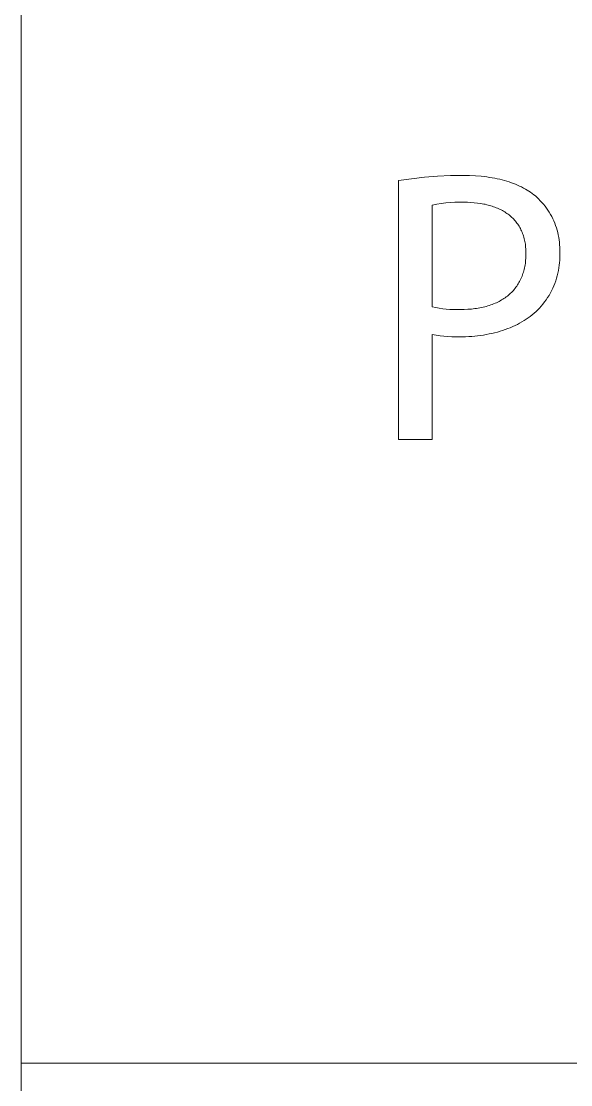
# Model space of a CAD drawing. Header units: millimetres. Extents: x -1576 to 3664, y -445 to 3215.
# Drawn here: x 1684 to 1758.2, y -301.9 to -158.4 of the extents above; entities that cross this region are included whole.
import ezdxf

# ---------------------------------------------------------------- set-up
doc = ezdxf.new("R2010")
doc.units = ezdxf.units.MM
doc.header["$MEASUREMENT"] = 0
doc.layers.add('Domyślny', color=7, linetype='Continuous', true_color=0x000000)

msp = doc.modelspace()

# ---------------------------------------------------------------- linework, layer by layer
at = {"layer": 'Domyślny', "color": 18, "lineweight": 15, "true_color": 0x000000}
for p, q in [((1684.04, -445.41), (1684.04, 140.34)), ((1736.71, -179.6), (1738.46, -179.41)), ((1738.46, -179.41), (1740.21, -179.27)), ((1740.21, -179.27), (1741.97, -179.19)), ((1741.97, -179.19), (1743.73, -179.17)), ((1743.73, -179.17), (1744.56, -179.18)), ((1744.56, -179.18), (1745.36, -179.22)), ((1745.36, -179.22), (1746.14, -179.28)), ((1746.14, -179.28), (1746.52, -179.32)), ((1746.52, -179.32), (1746.89, -179.37)), ((1746.89, -179.37), (1747.25, -179.42)), ((1734.97, -179.85), (1736.71, -179.6)), ((1734.97, -214.78), (1734.97, -179.85)), ((1747.25, -179.42), (1747.61, -179.48)), ((1747.61, -179.48), (1747.96, -179.54)), ((1747.96, -179.54), (1748.3, -179.61)), ((1748.3, -179.61), (1748.63, -179.68)), ((1748.63, -179.68), (1748.96, -179.76)), ((1748.96, -179.76), (1749.28, -179.85)), ((1749.28, -179.85), (1749.59, -179.94)), ((1749.59, -179.94), (1749.9, -180.03)), ((1749.9, -180.03), (1750.2, -180.14)), ((1750.2, -180.14), (1750.49, -180.24)), ((1750.49, -180.24), (1750.77, -180.36)), ((1750.77, -180.36), (1751.05, -180.47)), ((1751.05, -180.47), (1751.32, -180.6)), ((1751.32, -180.6), (1751.59, -180.72)), ((1751.59, -180.72), (1751.84, -180.86)), ((1751.84, -180.86), (1752.09, -181)), ((1752.09, -181), (1752.33, -181.14)), ((1752.33, -181.14), (1752.57, -181.29)), ((1752.57, -181.29), (1752.8, -181.44)), ((1752.8, -181.44), (1753.02, -181.6)), ((1753.02, -181.6), (1753.23, -181.76)), ((1753.23, -181.76), (1753.44, -181.93)), ((1753.44, -181.93), (1753.64, -182.1)), ((1753.64, -182.1), (1753.88, -182.33)), ((1740.13, -183.05), (1739.52, -183.17)), ((1739.52, -183.17), (1739.52, -196.9)), ((1740.74, -182.96), (1740.13, -183.05)), ((1741.36, -182.88), (1740.74, -182.96)), ((1741.98, -182.83), (1741.36, -182.88)), ((1742.59, -182.79), (1741.98, -182.83)), ((1743.21, -182.78), (1742.59, -182.79)), ((1743.83, -182.78), (1743.21, -182.78)), ((1744.3, -182.79), (1743.83, -182.78)), ((1744.75, -182.81), (1744.3, -182.79)), ((1745.2, -182.84), (1744.75, -182.81)), ((1745.63, -182.89), (1745.2, -182.84)), ((1746.06, -182.95), (1745.63, -182.89)), ((1746.26, -182.98), (1746.06, -182.95)), ((1746.47, -183.02), (1746.26, -182.98)), ((1746.67, -183.06), (1746.47, -183.02)), ((1746.87, -183.11), (1746.67, -183.06)), ((1747.06, -183.16), (1746.87, -183.11)), ((1747.26, -183.21), (1747.06, -183.16)), ((1747.44, -183.26), (1747.26, -183.21)), ((1747.63, -183.32), (1747.44, -183.26)), ((1747.81, -183.38), (1747.63, -183.32)), ((1747.99, -183.45), (1747.81, -183.38)), ((1748.17, -183.52), (1747.99, -183.45)), ((1748.34, -183.59), (1748.17, -183.52)), ((1748.51, -183.66), (1748.34, -183.59)), ((1748.68, -183.74), (1748.51, -183.66)), ((1753.88, -182.33), (1754.11, -182.57)), ((1754.11, -182.57), (1754.33, -182.81)), ((1754.33, -182.81), (1754.55, -183.06)), ((1754.55, -183.06), (1754.76, -183.32)), ((1754.76, -183.32), (1754.95, -183.59)), ((1754.95, -183.59), (1755.14, -183.86)), ((1748.84, -183.82), (1748.68, -183.74)), ((1749, -183.91), (1748.84, -183.82)), ((1749.16, -184), (1749, -183.91)), ((1749.31, -184.09), (1749.16, -184)), ((1749.46, -184.19), (1749.31, -184.09)), ((1749.61, -184.29), (1749.46, -184.19)), ((1749.75, -184.39), (1749.61, -184.29)), ((1749.89, -184.49), (1749.75, -184.39)), ((1750.02, -184.6), (1749.89, -184.49)), ((1750.15, -184.72), (1750.02, -184.6)), ((1750.28, -184.83), (1750.15, -184.72)), ((1750.4, -184.95), (1750.28, -184.83)), ((1750.52, -185.07), (1750.4, -184.95)), ((1750.64, -185.2), (1750.52, -185.07)), ((1755.14, -183.86), (1755.32, -184.14)), ((1755.32, -184.14), (1755.49, -184.42)), ((1755.49, -184.42), (1755.65, -184.71)), ((1755.65, -184.71), (1755.79, -185.01)), ((1755.79, -185.01), (1755.93, -185.31)), ((1750.75, -185.33), (1750.64, -185.2)), ((1750.86, -185.46), (1750.75, -185.33)), ((1750.96, -185.6), (1750.86, -185.46)), ((1751.06, -185.74), (1750.96, -185.6)), ((1751.16, -185.88), (1751.06, -185.74)), ((1751.25, -186.03), (1751.16, -185.88)), ((1751.34, -186.18), (1751.25, -186.03)), ((1751.42, -186.34), (1751.34, -186.18)), ((1751.5, -186.49), (1751.42, -186.34)), ((1751.58, -186.66), (1751.5, -186.49)), ((1755.93, -185.31), (1756.06, -185.62)), ((1756.06, -185.62), (1756.18, -185.93)), ((1756.18, -185.93), (1756.28, -186.24)), ((1756.28, -186.24), (1756.38, -186.56)), ((1756.38, -186.56), (1756.46, -186.88)), ((1751.65, -186.82), (1751.58, -186.66)), ((1751.71, -186.99), (1751.65, -186.82)), ((1751.78, -187.16), (1751.71, -186.99)), ((1751.83, -187.33), (1751.78, -187.16)), ((1751.89, -187.51), (1751.83, -187.33)), ((1751.94, -187.7), (1751.89, -187.51)), ((1751.98, -187.88), (1751.94, -187.7)), ((1752.02, -188.07), (1751.98, -187.88)), ((1756.46, -186.88), (1756.53, -187.2)), ((1756.53, -187.2), (1756.6, -187.52)), ((1756.6, -187.52), (1756.65, -187.85)), ((1756.65, -187.85), (1756.69, -188.18)), ((1752.06, -188.26), (1752.02, -188.07)), ((1752.09, -188.46), (1752.06, -188.26)), ((1752.11, -188.66), (1752.09, -188.46)), ((1752.13, -188.86), (1752.11, -188.66)), ((1752.15, -189.07), (1752.13, -188.86)), ((1752.16, -189.28), (1752.15, -189.07)), ((1752.17, -189.49), (1752.16, -189.28)), ((1756.69, -188.18), (1756.71, -188.51)), ((1756.71, -188.51), (1756.73, -188.84)), ((1756.73, -188.84), (1756.73, -189.17)), ((1756.73, -189.17), (1756.73, -189.5)), ((1752.09, -191.03), (1752.11, -190.82)), ((1752.11, -190.82), (1752.13, -190.6)), ((1752.13, -190.6), (1752.15, -190.38)), ((1752.15, -190.38), (1752.16, -190.16)), ((1752.16, -190.16), (1752.17, -189.94)), ((1752.17, -189.71), (1752.17, -189.49)), ((1752.17, -189.94), (1752.17, -189.71)), ((1756.73, -190.58), (1756.7, -190.94)), ((1756.73, -189.5), (1756.74, -189.86)), ((1756.74, -190.22), (1756.73, -190.58)), ((1756.74, -189.86), (1756.74, -190.22)), ((1751.77, -192.41), (1751.83, -192.22)), ((1751.83, -192.22), (1751.88, -192.03)), ((1751.88, -192.03), (1751.93, -191.84)), ((1751.93, -191.84), (1751.98, -191.64)), ((1751.98, -191.64), (1752.02, -191.44)), ((1752.02, -191.44), (1752.05, -191.23)), ((1752.05, -191.23), (1752.09, -191.03)), ((1756.55, -192), (1756.48, -192.36)), ((1756.62, -191.65), (1756.55, -192)), ((1756.67, -191.29), (1756.62, -191.65)), ((1756.7, -190.94), (1756.67, -191.29)), ((1751.13, -193.79), (1751.23, -193.63)), ((1751.23, -193.63), (1751.32, -193.46)), ((1751.32, -193.46), (1751.4, -193.3)), ((1751.4, -193.3), (1751.49, -193.13)), ((1751.49, -193.13), (1751.56, -192.95)), ((1751.56, -192.95), (1751.64, -192.77)), ((1751.64, -192.77), (1751.7, -192.59)), ((1751.7, -192.59), (1751.77, -192.41)), ((1756.07, -193.73), (1755.93, -194.06)), ((1756.19, -193.39), (1756.07, -193.73)), ((1756.3, -193.05), (1756.19, -193.39)), ((1756.39, -192.7), (1756.3, -193.05)), ((1756.48, -192.36), (1756.39, -192.7)), ((1749.81, -195.32), (1749.95, -195.2)), ((1749.95, -195.2), (1750.09, -195.07)), ((1750.09, -195.07), (1750.22, -194.95)), ((1750.22, -194.95), (1750.35, -194.81)), ((1750.35, -194.81), (1750.47, -194.68)), ((1750.47, -194.68), (1750.59, -194.54)), ((1750.59, -194.54), (1750.71, -194.39)), ((1750.71, -194.39), (1750.82, -194.25)), ((1750.82, -194.25), (1750.93, -194.1)), ((1750.93, -194.1), (1751.03, -193.95)), ((1751.03, -193.95), (1751.13, -193.79)), ((1755.47, -195.03), (1755.29, -195.35)), ((1755.63, -194.72), (1755.47, -195.03)), ((1755.79, -194.39), (1755.63, -194.72)), ((1755.93, -194.06), (1755.79, -194.39)), ((1747.42, -196.64), (1747.62, -196.57)), ((1747.62, -196.57), (1747.81, -196.5)), ((1747.81, -196.5), (1748, -196.42)), ((1748, -196.42), (1748.18, -196.34)), ((1748.18, -196.34), (1748.36, -196.25)), ((1748.36, -196.25), (1748.54, -196.16)), ((1748.54, -196.16), (1748.71, -196.07)), ((1748.71, -196.07), (1748.88, -195.97)), ((1748.88, -195.97), (1749.04, -195.87)), ((1749.04, -195.87), (1749.2, -195.77)), ((1749.2, -195.77), (1749.36, -195.66)), ((1749.36, -195.66), (1749.51, -195.55)), ((1749.51, -195.55), (1749.66, -195.44)), ((1749.66, -195.44), (1749.81, -195.32)), ((1754.47, -196.53), (1754.24, -196.81)), ((1754.69, -196.24), (1754.47, -196.53)), ((1754.9, -195.95), (1754.69, -196.24)), ((1755.1, -195.65), (1754.9, -195.95)), ((1755.29, -195.35), (1755.1, -195.65)), ((1739.52, -196.9), (1739.99, -197)), ((1739.99, -197), (1740.46, -197.08)), ((1740.46, -197.08), (1740.93, -197.15)), ((1740.93, -197.15), (1741.4, -197.21)), ((1741.4, -197.21), (1741.88, -197.24)), ((1741.88, -197.24), (1742.36, -197.27)), ((1742.36, -197.27), (1742.83, -197.27)), ((1742.83, -197.27), (1743.31, -197.27)), ((1743.31, -197.27), (1743.82, -197.26)), ((1743.82, -197.26), (1744.32, -197.23)), ((1744.32, -197.23), (1744.8, -197.2)), ((1744.8, -197.2), (1745.04, -197.17)), ((1745.04, -197.17), (1745.27, -197.14)), ((1745.27, -197.14), (1745.5, -197.11)), ((1745.5, -197.11), (1745.73, -197.07)), ((1745.73, -197.07), (1745.95, -197.03)), ((1745.95, -197.03), (1746.17, -196.99)), ((1746.17, -196.99), (1746.39, -196.94)), ((1746.39, -196.94), (1746.6, -196.89)), ((1746.6, -196.89), (1746.81, -196.83)), ((1746.81, -196.83), (1747.02, -196.77)), ((1747.02, -196.77), (1747.22, -196.71)), ((1747.22, -196.71), (1747.42, -196.64)), ((1753.03, -197.97), (1752.76, -198.18)), ((1753.28, -197.76), (1753.03, -197.97)), ((1753.53, -197.54), (1753.28, -197.76)), ((1753.77, -197.31), (1753.53, -197.54)), ((1754, -197.07), (1753.77, -197.31)), ((1754.24, -196.81), (1754, -197.07)), ((1750.7, -199.42), (1750.38, -199.57)), ((1751.02, -199.26), (1750.7, -199.42)), ((1751.32, -199.1), (1751.02, -199.26)), ((1751.63, -198.93), (1751.32, -199.1)), ((1751.92, -198.75), (1751.63, -198.93)), ((1752.21, -198.57), (1751.92, -198.75)), ((1752.49, -198.38), (1752.21, -198.57)), ((1752.76, -198.18), (1752.49, -198.38)), ((1740.04, -200.73), (1739.52, -200.63)), ((1739.52, -200.63), (1739.52, -214.78)), ((1740.57, -200.81), (1740.04, -200.73)), ((1741.09, -200.87), (1740.57, -200.81)), ((1741.62, -200.92), (1741.09, -200.87)), ((1742.15, -200.95), (1741.62, -200.92)), ((1744.03, -200.93), (1743.62, -200.94)), ((1744.44, -200.91), (1744.03, -200.93)), ((1744.85, -200.89), (1744.44, -200.91)), ((1745.25, -200.85), (1744.85, -200.89)), ((1745.65, -200.81), (1745.25, -200.85)), ((1746.05, -200.76), (1745.65, -200.81)), ((1746.44, -200.7), (1746.05, -200.76)), ((1746.82, -200.64), (1746.44, -200.7)), ((1747.2, -200.56), (1746.82, -200.64)), ((1747.57, -200.48), (1747.2, -200.56)), ((1747.94, -200.39), (1747.57, -200.48)), ((1748.31, -200.3), (1747.94, -200.39)), ((1748.67, -200.2), (1748.31, -200.3)), ((1749.02, -200.08), (1748.67, -200.2)), ((1749.37, -199.97), (1749.02, -200.08)), ((1749.71, -199.84), (1749.37, -199.97)), ((1750.05, -199.71), (1749.71, -199.84)), ((1750.38, -199.57), (1750.05, -199.71)), ((1742.68, -200.96), (1742.15, -200.95)), ((1743.2, -200.95), (1742.68, -200.96)), ((1743.62, -200.94), (1743.2, -200.95)), ((1739.52, -214.78), (1734.97, -214.78)), ((1684.04, -298.99), (3659.28, -298.99))]:
    msp.add_line(p, q, dxfattribs=at)

doc.saveas('drawing.dxf')
